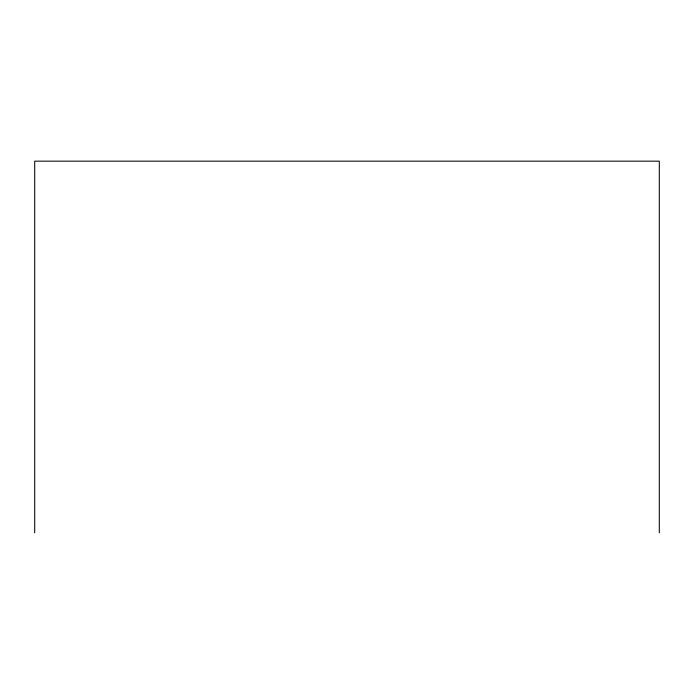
<?xml version="1.0" encoding="UTF-8"?>
<svg xmlns="http://www.w3.org/2000/svg" width="694" height="694" viewBox="0 0 694 694"><rect width="100%" height="100%" fill="white"/><g stroke="black" fill="none" stroke-linecap="round" stroke-linejoin="round"><path stroke-width="1.04" d="M659.3 532.836L659.3 161.164L34.7 161.164L34.7 532.836"/></g></svg>
